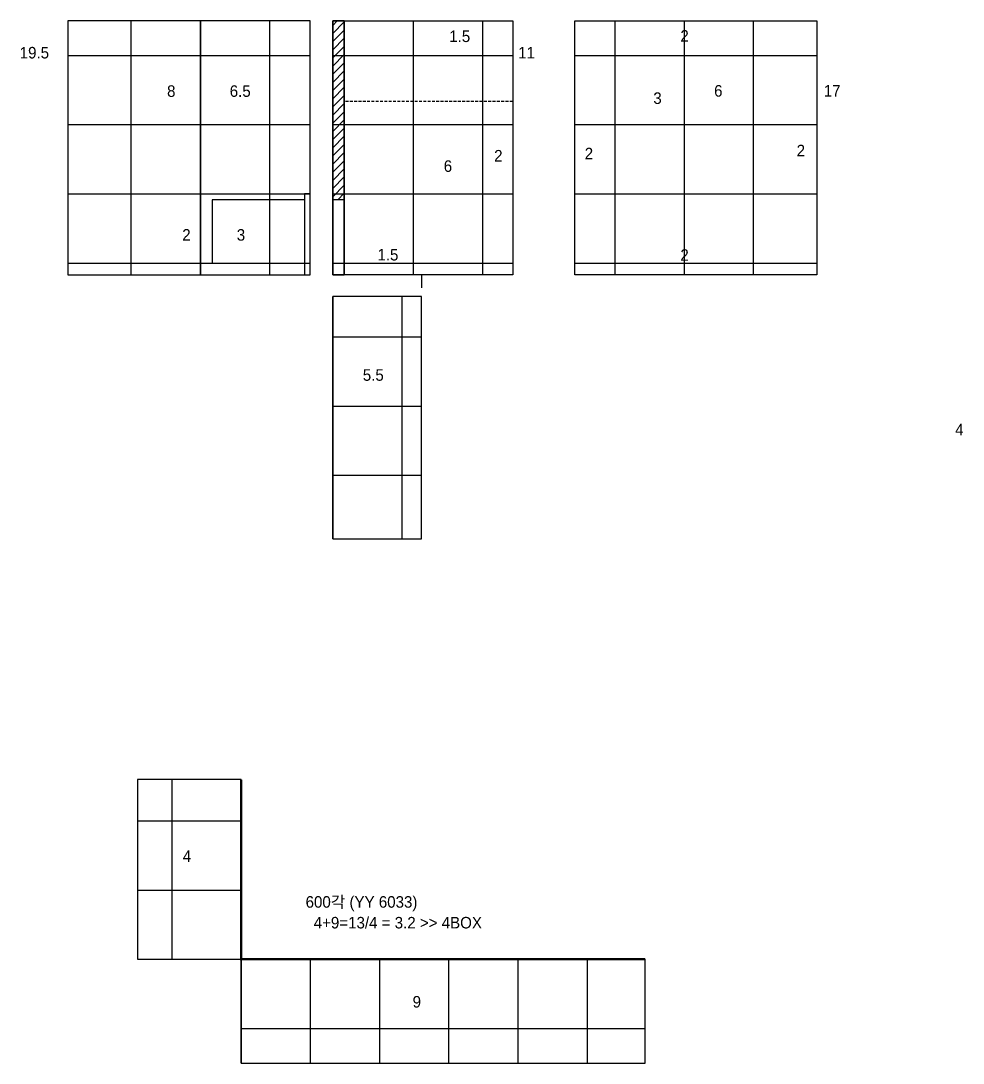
# Model space of a CAD drawing. Header units: inches. Extents: x 69359 to 144970, y -4972 to 56514.
# Drawn here: x 69359 to 77527, y 10798 to 19830 of the extents above; entities that cross this region are included whole.
import ezdxf

# ---------------------------------------------------------------- set-up
doc = ezdxf.new("R2010")
doc.units = ezdxf.units.IN
doc.header["$LTSCALE"] = 50
doc.header["$MEASUREMENT"] = 0
doc.linetypes.add('DASHED', pattern=[0.75, 0.5, -0.25])
doc.linetypes.add('HID', pattern=[2.5, 1.5, -1])
for name, color, linetype in [('02-WAL', 2, 'Continuous'), ('03-WAL NEW', 3, 'Continuous'), ('3.기호.계단선', 30, 'Continuous'), ('FUR', 8, 'DASHED')]:
    doc.layers.add(name, color=color, linetype=linetype)
doc.styles.add('코레일둥고', font='Korail_Round_Gothic_Medium.ttf')
pattern_1 = [(0, (71269.9, 11697.8), (0, 600), []), (90, (71269.9, 11697.8), (-600, 4e-14), [])]

msp = doc.modelspace()

# ---------------------------------------------------------------- hatches: boundary and pattern name
at = {"layer": '03-WAL NEW'}
h = msp.add_hatch(dxfattribs=at)
h.set_pattern_fill('_USER', color=8, scale=600, double=1, pattern_type=0)
h.set_pattern_definition([(0, (70916.76, 18330.26), (0, 600), []), (90, (70916.76, 18330.26), (-600, 4e-14), [])])
h.paths.add_polyline_path([(69766.8, 17630.3), (71866.8, 17630.3), (71866.8, 19830.3), (69766.8, 19830.3)])
h = msp.add_hatch(dxfattribs=at)
h.set_pattern_fill('_USER', color=8, scale=50, angle=45, pattern_type=0)
h.set_pattern_definition([(45, (-12484.89, -14340.28), (-35.35534, 35.35534), [])])
h.paths.add_polyline_path([(72163.4, 19830.3), (72063.4, 19830.3), (72063.4, 18280.3), (72163.4, 18280.3)])
h = msp.add_hatch(dxfattribs=at)
h.set_pattern_fill('_USER', color=8, scale=600, double=1, pattern_type=0)
h.set_pattern_definition([(0, (72163.4, 18330.26), (0, 600), []), (90, (72163.4, 18330.26), (-600, 4e-14), [])])
h.paths.add_polyline_path([(72063.4, 19830.3), (73623.4, 19830.3), (73623.4, 17630.3), (72063.4, 17630.3)])
h = msp.add_hatch(dxfattribs=at)
h.set_pattern_fill('_USER', color=8, scale=600, double=1, pattern_type=0)
h.set_pattern_definition([(0, (75110.2, 18330.26), (0, 600), []), (90, (75110.2, 18330.26), (-600, 4e-14), [])])
h.paths.add_polyline_path([(74160.2, 19830.3), (76260.2, 19830.3), (76260.2, 17630.3), (74160.2, 17630.3)])
h = msp.add_hatch(dxfattribs=at)
h.set_pattern_fill('_USER', color=8, scale=600, double=1, pattern_type=0)
h.set_pattern_definition([(0, (72063.4, 16491.5), (0, 600), []), (90, (72063.4, 16491.5), (-600, 4e-14), [])])
h.paths.add_polyline_path([(72833.4, 17441.5), (72063.4, 17441.5), (72063.4, 15341.5), (72833.4, 15341.5)])
h = msp.add_hatch(dxfattribs=at)
h.set_pattern_fill('_USER', color=256, scale=600, double=1, pattern_type=0)
h.set_pattern_definition(pattern_1)
h.paths.add_polyline_path([(71269.9, 13254.8), (70369.9, 13254.8), (70369.9, 11697.8), (71269.9, 11697.8)])
h = msp.add_hatch(dxfattribs=at)
h.set_pattern_fill('_USER', color=256, scale=600, double=1, pattern_type=0)
h.set_pattern_definition(pattern_1)
h.paths.add_polyline_path([(71269.9, 11697.8), (71269.9, 10797.8), (74769.9, 10797.8), (74769.9, 11697.8)])

# ---------------------------------------------------------------- linework, layer by layer
at = {"layer": '02-WAL'}
msp.add_lwpolyline([(69766.8, 17630.3), (71866.8, 17630.3), (71866.8, 19830.3), (69766.8, 19830.3)], close=True, dxfattribs=at)
at = {"layer": '03-WAL NEW'}
for p, q in [((70916.8, 19830.3), (70916.8, 17630.3)), ((71816.8, 18280.3), (71016.8, 18280.3)), ((71016.8, 18280.3), (71016.8, 17730.3)), ((72163.4, 18280.3), (72063.4, 18280.3)), ((72163.4, 18330.3), (73623.4, 18330.3))]:
    msp.add_line(p, q, dxfattribs=at)
msp.add_lwpolyline([(72163.4, 19830.3), (72063.4, 19830.3), (72063.4, 17630.3), (72163.4, 17630.3)], close=True, dxfattribs=at)
for points in [[(71866.8, 18330.3), (71816.8, 18330.3), (71816.8, 17630.3)], [(71269.9, 13254.8), (70369.9, 13254.8), (70369.9, 11697.8), (71269.9, 11697.8), (71269.9, 13254.8)], [(71269.9, 11697.8), (71269.9, 10797.8), (74769.9, 10797.8), (74769.9, 11697.8), (71269.9, 11697.8)]]:
    msp.add_lwpolyline(points, dxfattribs=at)
at = {"layer": '3.기호.계단선'}
for points in [[(72063.4, 19830.3), (73623.4, 19830.3), (73623.4, 17630.3), (72063.4, 17630.3)], [(74160.2, 19830.3), (76260.2, 19830.3), (76260.2, 17630.3), (74160.2, 17630.3)], [(72833.4, 17441.5), (72063.4, 17441.5), (72063.4, 15341.5), (72833.4, 15341.5)]]:
    msp.add_lwpolyline(points, close=True, dxfattribs=at)
msp.add_lwpolyline([(73623.4, 17630.3), (72833.4, 17630.3), (72833.4, 17515.3)], dxfattribs=at)
at = {"layer": '3.기호.계단선', "linetype": 'HID', "const_width": 20}
msp.add_lwpolyline([(71269.9, 13254.8), (71269.9, 11697.8), (74769.9, 11697.8)], dxfattribs=at)
at = {"layer": 'FUR'}
msp.add_lwpolyline([(72163.4, 19830.3), (73623.4, 19830.3), (73623.4, 19130.3), (72163.4, 19130.3), (72163.4, 19830.3)], dxfattribs=at)

# ---------------------------------------------------------------- texts
at = {"layer": '3.기호.계단선', "style": '코레일둥고'}
for s, p in [('1.5', (73073, 19646.6)), ('2', (75076.5, 19649.6)), ('19.5', (69349.5, 19504.3)), ('11', (73670.2, 19504.3)), ('8', (70627, 19171.5)), ('6.5', (71170, 19171.5)), ('6', (75368.6, 19173.6)), ('17', (76319, 19173.6)), ('3', (74841.5, 19110.1)), ('2', (73462.2, 18611.2)), ('2', (74247.3, 18630.7)), ('2', (76084.3, 18656.2)), ('6', (73025.1, 18521.4)), ('2', (70758.5, 17925.6)), ('3', (71231.2, 17925.6)), ('1.5', (72450.2, 17753.6)), ('2', (75076.5, 17751)), ('5.5', (72323.6, 16711.2)), ('4', (77458.5, 16238.6)), ('4', (70763.3, 12541.8)), ('600각 (YY 6033)', (71827.8, 12145)), ('4+9=13/4 = 3.2 >> 4BOX', (71898, 11965.1)), ('9', (72755.5, 11279.6))]:
    msp.add_text(s, height=100, dxfattribs=at).set_placement(p)

doc.saveas('drawing.dxf')
